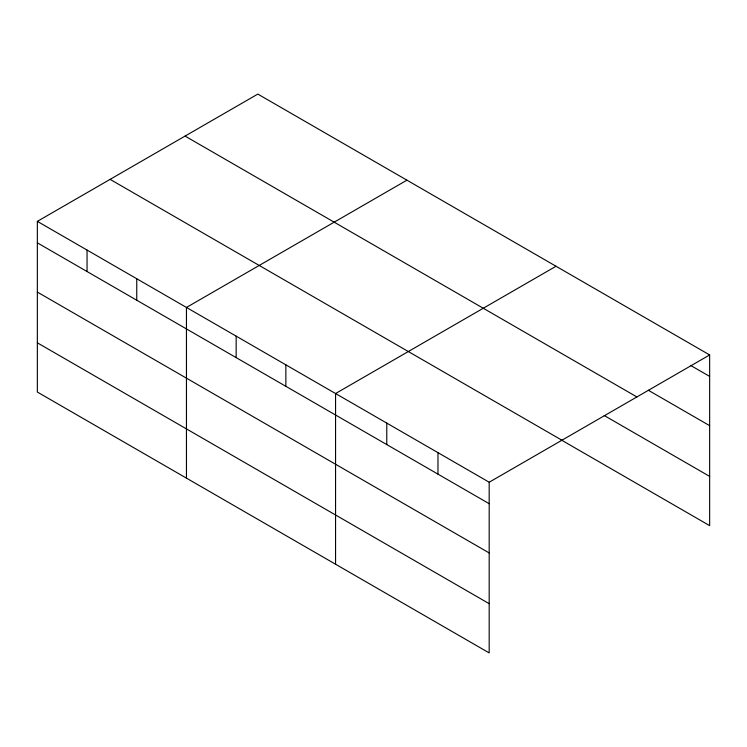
<?xml version="1.0" encoding="UTF-8"?>
<svg xmlns="http://www.w3.org/2000/svg" width="747" height="747" viewBox="0 0 747 747"><rect width="100%" height="100%" fill="white"/><g stroke="black" fill="none" stroke-linecap="round" stroke-linejoin="round"><path stroke-width="1.12" d="M561.044 439.834L709.65 525.636L709.65 354.946L257.818 94.085L37.35 221.364L37.35 392.054L489.182 652.915L489.182 482.226L37.35 221.364M406.928 180.167L186.451 307.456L186.451 478.145M556.029 266.249L335.562 393.538L335.562 564.228M489.182 482.226L709.65 354.946M690.573 365.395L709.65 376.413M648.405 390.298L709.65 425.659M185.069 136.085L636.892 396.946M604.22 415.519L709.65 476.39M110.108 179.364L561.931 440.226M37.35 242.84L489.182 503.702M37.35 292.077L489.182 552.939M37.35 342.817L489.182 603.679M437.975 452.663L437.975 474.14M386.769 423.101L386.769 444.568M285.858 364.844L285.858 386.311M236.155 336.15L236.155 357.617M136.757 278.762L136.757 300.229M87.054 250.058L87.054 271.534"/></g></svg>
